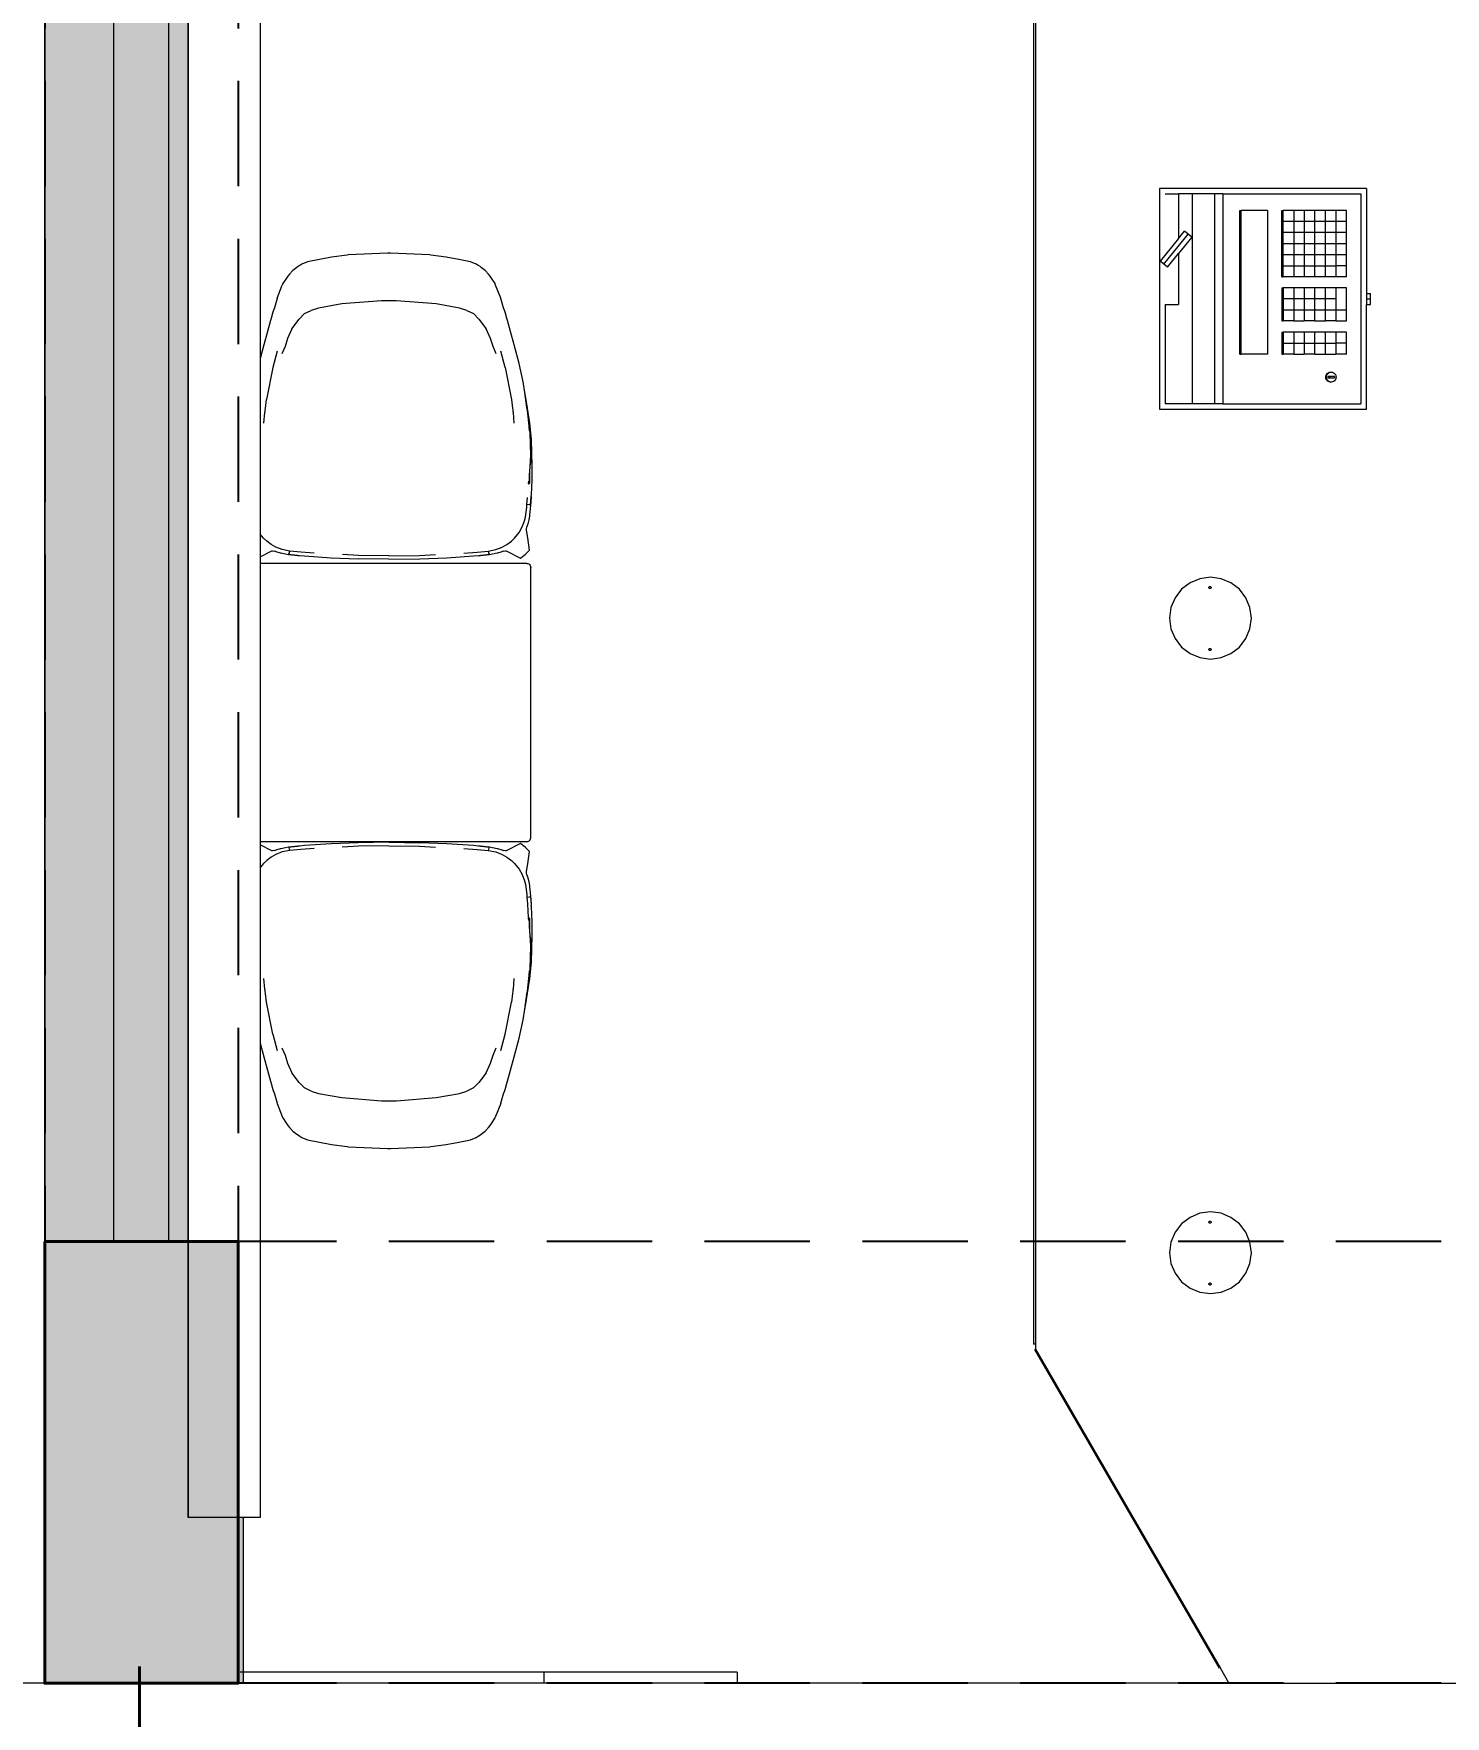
# Model space of a CAD drawing. Header units: millimetres. Extents: x 567392 to 582402, y 4512800 to 4518063.
# Drawn here: x 575201.7 to 575457.2, y 4513280.5 to 4513585.2 of the extents above; entities that cross this region are included whole.
import ezdxf

# ---------------------------------------------------------------- set-up
doc = ezdxf.new("R2010")
doc.units = ezdxf.units.MM
doc.linetypes.add('DASHED2', pattern=[9.525, 6.35, -3.175])
for name, color, linetype, lineweight in [('1A_GOR_04', 163, 'Continuous', 9), ('A-STRC-01', 2, 'Continuous', 40), ('a_8', 8, 'Continuous', 0)]:
    doc.layers.add(name, color=color, linetype=linetype, lineweight=lineweight)
doc.layers.add('a_dim', color=1, linetype='Continuous')
doc.layers.add('a_p1_d', color=1, linetype='DASHED2')
doc.styles.add('OLCU', font='SIMPLEX.shx', dxfattribs={"width": 0.65})
doc.dimstyles.new('OLCU-İC', dxfattribs={"dimtxt": 20, "dimasz": 10, "dimexe": 12, "dimexo": 10, "dimgap": 3, "dimtad": 1, "dimdec": 0, "dimdsep": 46, "dimtxsty": 'OLCU', "dimblk": 'ARCHTICK', "dimcen": 2, "dimdle": 8, "dimclrd": 73, "dimclre": 1, "dimclrt": 1, "dimadec": 0, "dimazin": 0, "dimtfac": 1, "dimtdec": 0, "dimtix": 1, "dimtmove": 2, "dimatfit": 3, "dimldrblk": 'DOT', "dimfxl": 100, "dimfxlon": 1, "dimtvp": 1, "dimtolj": 1, "dimlwd": -1, "dimlwe": 0, "dimarcsym": 0})

# ---------------------------------------------------------------- blocks, each defined once
blk = doc.blocks.new('A$C4A613EE6')
h = blk.add_hatch(color=256)
h.dxf.hatch_style = 1
h.paths.add_polyline_path([(2860, -4210), (12300, -4210), (12300, -3850), (12000, -3850), (12000, -3950), (7000, -3950), (7000, -3850), (6180, -3850), (6180, -4150), (2860, -4150)])
for p, q in [((12300, -2066), (12300, -120)), ((9593.5, -1817.1), (9593.5, -2191.8)), ((9593.5, -1817.1), (9783.5, -1817.1)), ((9603.5, -1827.1), (9983.5, -1827.1)), ((9603.5, -2077.1), (9603.5, -1827.1)), ((9793.5, -1809.6), (9783.5, -1809.6)), ((9783.5, -1817.1), (9783.5, -1809.6)), ((9783.5, -1817.1), (9793.5, -1817.1)), ((9803.5, -1809.6), (9793.5, -1809.6)), ((9793.5, -1817.1), (9793.5, -1809.6)), ((9793.5, -1817.1), (9803.5, -1817.1)), ((9803.5, -1817.1), (9803.5, -1809.6)), ((9993.5, -1817.1), (9803.5, -1817.1)), ((9983.5, -2077.1), (9983.5, -1827.1)), ((9993.5, -2191.8), (9993.5, -1817.1)), ((9653.5, -1853.4), (9633.5, -1853.4)), ((9633.5, -1853.4), (9633.5, -1872.4)), ((9673.5, -1853.4), (9653.5, -1853.4)), ((9653.5, -1853.4), (9653.5, -1872.4)), ((9693.5, -1853.4), (9673.5, -1853.4)), ((9673.5, -1853.4), (9673.5, -1872.4)), ((9713.5, -1853.4), (9693.5, -1853.4)), ((9693.5, -1872.4), (9693.5, -1853.4)), ((9733.5, -1853.4), (9713.5, -1853.4)), ((9713.5, -1853.4), (9713.5, -1872.4)), ((9753.5, -1853.4), (9733.5, -1853.4)), ((9733.5, -1853.4), (9733.5, -1872.4)), ((9753.5, -1853.4), (9753.5, -1872.4)), ((9813.5, -1853.4), (9773.5, -1853.4)), ((9773.5, -1853.4), (9773.5, -1872.4)), ((9813.5, -1872.4), (9813.5, -1853.4)), ((9833.5, -1853.4), (9813.5, -1853.4)), ((9833.5, -1872.4), (9833.5, -1853.4)), ((9873.5, -1853.4), (9853.5, -1853.4)), ((9853.5, -1853.4), (9853.5, -1872.4)), ((9893.5, -1853.4), (9873.5, -1853.4)), ((9873.5, -1853.4), (9873.5, -1872.4)), ((9893.5, -1853.4), (9893.5, -1872.4)), ((9633.5, -1872.4), (9653.5, -1872.4)), ((9633.5, -1872.4), (9633.5, -1891.5)), ((9653.5, -1872.4), (9673.5, -1872.4)), ((9653.5, -1872.4), (9653.5, -1891.5)), ((9673.5, -1872.4), (9693.5, -1872.4)), ((9673.5, -1872.4), (9673.5, -1891.5)), ((9693.5, -1872.4), (9713.5, -1872.4)), ((9693.5, -1891.5), (9693.5, -1872.4)), ((9713.5, -1872.4), (9713.5, -1891.5)), ((9713.5, -1872.4), (9733.5, -1872.4)), ((9733.5, -1872.4), (9753.5, -1872.4)), ((9733.5, -1891.5), (9733.5, -1872.4)), ((9753.5, -1872.4), (9753.5, -1891.5)), ((9773.5, -1872.4), (9793.5, -1872.4)), ((9773.5, -1872.4), (9773.5, -1891.5)), ((9793.5, -1872.4), (9793.5, -1891.5)), ((9793.5, -1872.4), (9813.5, -1872.4)), ((9813.5, -1891.5), (9813.5, -1872.4)), ((9813.5, -1872.4), (9833.5, -1872.4)), ((9833.5, -1872.4), (9833.5, -1891.5)), ((9853.5, -1872.4), (9873.5, -1872.4)), ((9853.5, -1872.4), (9853.5, -1891.5)), ((9873.5, -1891.5), (9873.5, -1872.4)), ((9873.5, -1872.4), (9893.5, -1872.4)), ((9893.5, -1891.5), (9893.5, -1872.4)), ((9926.1, -1880.9), (9926.4, -1878.7)), ((9926.1, -1882.1), (9926.1, -1880.9)), ((9926.1, -1881.5), (9926.1, -1880.9)), ((9926.1, -1882.1), (9926.1, -1881.5)), ((9926.4, -1883.2), (9926.1, -1881.5)), ((9926.4, -1884.3), (9926.1, -1882.1)), ((9926.4, -1878.7), (9927.3, -1876.6)), ((9927.3, -1885.3), (9926.4, -1883.2)), ((9927.3, -1886.4), (9926.4, -1884.3)), ((9927.3, -1876.6), (9928.7, -1874.8)), ((9928.7, -1887.1), (9927.3, -1885.3)), ((9928.7, -1888.2), (9927.3, -1886.4)), ((9928.7, -1874.8), (9930.6, -1873.4)), ((9930.6, -1888.5), (9928.7, -1887.1)), ((9930.6, -1889.6), (9928.7, -1888.2)), ((9930.6, -1873.4), (9932.8, -1872.5)), ((9932.8, -1889.3), (9930.6, -1888.5)), ((9932.8, -1872.5), (9935.2, -1872.2)), ((9934, -1874.8), (9936.4, -1874.8)), ((9934, -1874.8), (9934, -1883.9)), ((9934, -1883.9), (9936.4, -1883.9)), ((9934, -1883.9), (9934, -1887.1)), ((9934, -1887.1), (9936.4, -1887.1)), ((9935.2, -1872.2), (9937.6, -1872.5)), ((9936.4, -1883.9), (9936.4, -1874.8)), ((9936.4, -1887.1), (9936.4, -1883.9)), ((9937.6, -1872.5), (9939.8, -1873.4)), ((9939.8, -1888.5), (9937.6, -1889.3)), ((9939.8, -1873.4), (9941.7, -1874.8)), ((9941.7, -1887.1), (9939.8, -1888.5)), ((9941.7, -1888.2), (9939.8, -1889.6)), ((9941.7, -1874.8), (9943.1, -1876.6)), ((9943.1, -1885.3), (9941.7, -1887.1)), ((9943.1, -1886.4), (9941.7, -1888.2)), ((9943.1, -1876.6), (9944, -1878.7)), ((9944, -1883.2), (9943.1, -1885.3)), ((9944, -1884.3), (9943.1, -1886.4)), ((9944, -1878.7), (9944.3, -1880.9)), ((9944.3, -1881.5), (9944, -1883.2)), ((9944.3, -1882.1), (9944, -1884.3)), ((9944.3, -1882.1), (9944.3, -1880.9)), ((9944.3, -1880.9), (9944.3, -1881.5)), ((9944.3, -1881.5), (9944.3, -1882.1)), ((9653.5, -1891.5), (9633.5, -1891.5)), ((9633.5, -1891.5), (9633.5, -1910.5)), ((9653.5, -1910.5), (9633.5, -1910.5)), ((9633.5, -1910.5), (9633.5, -1929.6)), ((9673.5, -1891.5), (9653.5, -1891.5)), ((9653.5, -1891.5), (9653.5, -1910.5)), ((9653.5, -1910.5), (9653.5, -1929.6)), ((9673.5, -1910.5), (9653.5, -1910.5)), ((9673.5, -1891.5), (9673.5, -1910.5)), ((9693.5, -1891.5), (9673.5, -1891.5)), ((9693.5, -1910.5), (9673.5, -1910.5)), ((9673.5, -1910.5), (9673.5, -1929.6)), ((9713.5, -1891.5), (9693.5, -1891.5)), ((9693.5, -1910.5), (9693.5, -1891.5)), ((9713.5, -1910.5), (9693.5, -1910.5)), ((9693.5, -1929.6), (9693.5, -1910.5)), ((9733.5, -1891.5), (9713.5, -1891.5)), ((9713.5, -1891.5), (9713.5, -1910.5)), ((9713.5, -1910.5), (9713.5, -1929.6)), ((9733.5, -1910.5), (9713.5, -1910.5)), ((9753.5, -1891.5), (9733.5, -1891.5)), ((9733.5, -1910.5), (9733.5, -1891.5)), ((9753.5, -1910.5), (9733.5, -1910.5)), ((9733.5, -1929.6), (9733.5, -1910.5)), ((9753.5, -1891.5), (9753.5, -1910.5)), ((9753.5, -1910.5), (9753.5, -1929.6)), ((9793.5, -1891.5), (9773.5, -1891.5)), ((9773.5, -1891.5), (9773.5, -1910.5)), ((9793.5, -1910.5), (9773.5, -1910.5)), ((9773.5, -1910.5), (9773.5, -1929.6)), ((9813.5, -1891.5), (9793.5, -1891.5)), ((9793.5, -1891.5), (9793.5, -1910.5)), ((9813.5, -1910.5), (9793.5, -1910.5)), ((9793.5, -1910.5), (9793.5, -1929.6)), ((9833.5, -1891.5), (9813.5, -1891.5)), ((9813.5, -1910.5), (9813.5, -1891.5)), ((9833.5, -1910.5), (9813.5, -1910.5)), ((9813.5, -1929.6), (9813.5, -1910.5)), ((9833.5, -1910.5), (9833.5, -1891.5)), ((9833.5, -1910.5), (9833.5, -1929.6)), ((9873.5, -1891.5), (9853.5, -1891.5)), ((9853.5, -1891.5), (9853.5, -1910.5)), ((9873.5, -1910.5), (9853.5, -1910.5)), ((9853.5, -1910.5), (9853.5, -1929.6)), ((9873.5, -1910.5), (9873.5, -1891.5)), ((9893.5, -1891.5), (9873.5, -1891.5)), ((9873.5, -1929.6), (9873.5, -1910.5)), ((9893.5, -1910.5), (9873.5, -1910.5)), ((9893.5, -1910.5), (9893.5, -1891.5)), ((9893.5, -1910.5), (9893.5, -1929.6)), ((9932.8, -1890.5), (9930.6, -1889.6)), ((9934, -1889.5), (9932.8, -1889.3)), ((9934, -1890.6), (9932.8, -1890.5)), ((9935.2, -1889.6), (9934, -1889.5)), ((9934, -1889.5), (9934, -1890.6)), ((9935.2, -1890.8), (9934, -1890.6)), ((9937.6, -1889.3), (9935.2, -1889.6)), ((9937.6, -1890.5), (9935.2, -1890.8)), ((9939.8, -1889.6), (9937.6, -1890.5)), ((9633.5, -1929.6), (9653.5, -1929.6)), ((9633.5, -1929.6), (9633.5, -1948.6)), ((9633.5, -1948.6), (9653.5, -1948.6)), ((9633.5, -1948.6), (9633.5, -1967.7)), ((9653.5, -1929.6), (9673.5, -1929.6)), ((9653.5, -1929.6), (9653.5, -1948.6)), ((9653.5, -1948.6), (9673.5, -1948.6)), ((9653.5, -1948.6), (9653.5, -1967.7)), ((9673.5, -1929.6), (9693.5, -1929.6)), ((9673.5, -1929.6), (9673.5, -1948.6)), ((9673.5, -1948.6), (9693.5, -1948.6)), ((9673.5, -1948.6), (9673.5, -1967.7)), ((9693.5, -1929.6), (9713.5, -1929.6)), ((9693.5, -1948.6), (9693.5, -1929.6)), ((9693.5, -1948.6), (9713.5, -1948.6)), ((9693.5, -1967.7), (9693.5, -1948.6)), ((9713.5, -1929.6), (9733.5, -1929.6)), ((9713.5, -1929.6), (9713.5, -1948.6)), ((9713.5, -1948.6), (9713.5, -1967.7)), ((9713.5, -1948.6), (9733.5, -1948.6)), ((9733.5, -1929.6), (9753.5, -1929.6)), ((9733.5, -1948.6), (9733.5, -1929.6)), ((9733.5, -1948.6), (9753.5, -1948.6)), ((9733.5, -1967.7), (9733.5, -1948.6)), ((9753.5, -1929.6), (9753.5, -1948.6)), ((9753.5, -1948.6), (9753.5, -1967.7)), ((9773.5, -1929.6), (9793.5, -1929.6)), ((9773.5, -1929.6), (9773.5, -1948.6)), ((9773.5, -1948.6), (9793.5, -1948.6)), ((9773.5, -1948.6), (9773.5, -1967.7)), ((9793.5, -1929.6), (9813.5, -1929.6)), ((9793.5, -1929.6), (9793.5, -1948.6)), ((9793.5, -1948.6), (9813.5, -1948.6)), ((9793.5, -1948.6), (9793.5, -1967.7)), ((9813.5, -1948.6), (9813.5, -1929.6)), ((9813.5, -1929.6), (9833.5, -1929.6)), ((9813.5, -1967.7), (9813.5, -1948.6)), ((9813.5, -1948.6), (9833.5, -1948.6)), ((9833.5, -1948.6), (9833.5, -1929.6)), ((9833.5, -1948.6), (9833.5, -1967.7)), ((9853.5, -1929.6), (9873.5, -1929.6)), ((9853.5, -1929.6), (9853.5, -1948.6)), ((9853.5, -1948.6), (9873.5, -1948.6)), ((9853.5, -1948.6), (9853.5, -1967.7)), ((9873.5, -1929.6), (9893.5, -1929.6)), ((9873.5, -1948.6), (9873.5, -1929.6)), ((9873.5, -1948.6), (9893.5, -1948.6)), ((9873.5, -1967.7), (9873.5, -1948.6)), ((9893.5, -1948.6), (9893.5, -1929.6)), ((9893.5, -1948.6), (9893.5, -1967.7)), ((9653.5, -1967.7), (9633.5, -1967.7)), ((9633.5, -1970), (9633.5, -1967.7)), ((9653.5, -1970), (9633.5, -1970)), ((9673.5, -1967.7), (9653.5, -1967.7)), ((9653.5, -1970), (9653.5, -1967.7)), ((9673.5, -1970), (9653.5, -1970)), ((9693.5, -1967.7), (9673.5, -1967.7)), ((9673.5, -1970), (9673.5, -1967.7)), ((9693.5, -1970), (9673.5, -1970)), ((9713.5, -1967.7), (9693.5, -1967.7)), ((9693.5, -1970), (9693.5, -1967.7)), ((9713.5, -1970), (9693.5, -1970)), ((9733.5, -1967.7), (9713.5, -1967.7)), ((9713.5, -1970), (9713.5, -1967.7)), ((9733.5, -1970), (9713.5, -1970)), ((9753.5, -1967.7), (9733.5, -1967.7)), ((9733.5, -1970), (9733.5, -1967.7)), ((9753.5, -1970), (9733.5, -1970)), ((9753.5, -1970), (9753.5, -1967.7)), ((9773.5, -1967.7), (9793.5, -1967.7)), ((9773.5, -1970), (9773.5, -1967.7)), ((9773.5, -1970), (9793.5, -1970)), ((9793.5, -1967.7), (9813.5, -1967.7)), ((9793.5, -1970), (9793.5, -1967.7)), ((9793.5, -1970), (9813.5, -1970)), ((9813.5, -1967.7), (9833.5, -1967.7)), ((9813.5, -1970), (9813.5, -1967.7)), ((9813.5, -1970), (9833.5, -1970)), ((9833.5, -1970), (9833.5, -1967.7)), ((9853.5, -1967.7), (9873.5, -1967.7)), ((9853.5, -1970), (9853.5, -1967.7)), ((9853.5, -1970), (9873.5, -1970)), ((9873.5, -1967.7), (9893.5, -1967.7)), ((9873.5, -1970), (9873.5, -1967.7)), ((9873.5, -1970), (9893.5, -1970)), ((9893.5, -1970), (9893.5, -1967.7)), ((9633.5, -1996.3), (9893.5, -1996.3)), ((9633.5, -1996.3), (9633.5, -2043.9)), ((9893.5, -1996.3), (9893.5, -2043.9)), ((10334.6, -2035.4), (10319.3, -2047.2)), ((10352.5, -2028), (10334.6, -2035.4)), ((10371.6, -2025.5), (10352.5, -2028)), ((10390.8, -2028), (10371.6, -2025.5)), ((10408.6, -2035.4), (10390.8, -2028)), ((10424, -2047.2), (10408.6, -2035.4)), ((11483.6, -2035.4), (11468.3, -2047.2)), ((11501.5, -2028), (11483.6, -2035.4)), ((11520.6, -2025.5), (11501.5, -2028)), ((11539.8, -2028), (11520.6, -2025.5)), ((11557.6, -2035.4), (11539.8, -2028)), ((11573, -2047.2), (11557.6, -2035.4)), ((9893.5, -2043.9), (9633.5, -2043.9)), ((9633.5, -2046.2), (9633.5, -2043.9)), ((9893.5, -2046.2), (9633.5, -2046.2)), ((9893.5, -2046.2), (9893.5, -2043.9)), ((10307.6, -2062.5), (10300.2, -2080.4)), ((10319.3, -2047.2), (10307.6, -2062.5)), ((10435.7, -2062.5), (10424, -2047.2)), ((10443.1, -2080.4), (10435.7, -2062.5)), ((11456.6, -2062.5), (11449.2, -2080.4)), ((11468.3, -2047.2), (11456.6, -2062.5)), ((11584.7, -2062.5), (11573, -2047.2)), ((11592.1, -2080.4), (11584.7, -2062.5)), ((12272.3, -2082.1), (12300, -2066)), ((12300, -2066), (12300, -2956.4)), ((9603.5, -2077.1), (9603.5, -2092.4)), ((9603.5, -2077.1), (9983.5, -2077.1)), ((9603.5, -2092.4), (9603.5, -2132.4)), ((9603.5, -2092.4), (9983.5, -2092.4)), ((9983.5, -2077.1), (9983.5, -2092.4)), ((9983.5, -2092.4), (9983.5, -2132.4)), ((10300.2, -2080.4), (10297.6, -2099.5)), ((10297.6, -2099.5), (10300.2, -2118.7)), ((10314.3, -2099.8), (10314.5, -2099.3)), ((10314.3, -2100.3), (10314.3, -2099.8)), ((10314.3, -2100.8), (10314.3, -2100.3)), ((10314.5, -2101.3), (10314.3, -2100.8)), ((10314.5, -2099.3), (10314.9, -2098.9)), ((10314.9, -2101.7), (10314.5, -2101.3)), ((10314.9, -2098.9), (10315.3, -2098.6)), ((10315.3, -2102), (10314.9, -2101.7)), ((10315.3, -2098.6), (10315.7, -2098.4)), ((10315.7, -2102.2), (10315.3, -2102)), ((10315.7, -2098.4), (10316.3, -2098.3)), ((10316.3, -2098.3), (10316.8, -2098.4)), ((10316.8, -2098.4), (10317.3, -2098.6)), ((10317.3, -2102), (10316.8, -2102.2)), ((10317.3, -2098.6), (10317.7, -2098.9)), ((10317.7, -2101.7), (10317.3, -2102)), ((10317.7, -2098.9), (10318, -2099.3)), ((10318, -2101.3), (10317.7, -2101.7)), ((10318, -2099.3), (10318.2, -2099.8)), ((10318.2, -2100.8), (10318, -2101.3)), ((10318.2, -2099.8), (10318.3, -2100.3)), ((10318.3, -2100.3), (10318.2, -2100.8)), ((10426.3, -2099.8), (10426.5, -2099.3)), ((10426.3, -2100.3), (10426.3, -2099.8)), ((10426.3, -2100.8), (10426.3, -2100.3)), ((10426.5, -2101.3), (10426.3, -2100.8)), ((10426.5, -2099.3), (10426.9, -2098.9)), ((10426.9, -2101.7), (10426.5, -2101.3)), ((10426.9, -2098.9), (10427.3, -2098.6)), ((10427.3, -2102), (10426.9, -2101.7)), ((10427.3, -2098.6), (10427.7, -2098.4)), ((10427.7, -2102.2), (10427.3, -2102)), ((10427.7, -2098.4), (10428.3, -2098.3)), ((10428.3, -2098.3), (10428.8, -2098.4)), ((10428.8, -2098.4), (10429.3, -2098.6)), ((10429.3, -2102), (10428.8, -2102.2)), ((10429.3, -2098.6), (10429.7, -2098.9)), ((10429.7, -2101.7), (10429.3, -2102)), ((10429.7, -2098.9), (10430, -2099.3)), ((10430, -2101.3), (10429.7, -2101.7)), ((10430, -2099.3), (10430.2, -2099.8)), ((10430.2, -2100.8), (10430, -2101.3)), ((10430.2, -2099.8), (10430.3, -2100.3)), ((10430.3, -2100.3), (10430.2, -2100.8)), ((10445.6, -2099.5), (10443.1, -2080.4)), ((10443.1, -2118.7), (10445.6, -2099.5)), ((11449.2, -2080.4), (11446.6, -2099.5)), ((11446.6, -2099.5), (11449.2, -2118.7)), ((11463.3, -2099.8), (11463.5, -2099.3)), ((11463.3, -2100.3), (11463.3, -2099.8)), ((11463.3, -2100.8), (11463.3, -2100.3)), ((11463.5, -2101.3), (11463.3, -2100.8)), ((11463.5, -2099.3), (11463.9, -2098.9)), ((11463.9, -2101.7), (11463.5, -2101.3)), ((11463.9, -2098.9), (11464.3, -2098.6)), ((11464.3, -2102), (11463.9, -2101.7)), ((11464.3, -2098.6), (11464.7, -2098.4)), ((11464.7, -2102.2), (11464.3, -2102)), ((11464.7, -2098.4), (11465.3, -2098.3)), ((11465.3, -2098.3), (11465.8, -2098.4)), ((11465.8, -2098.4), (11466.3, -2098.6)), ((11466.3, -2102), (11465.8, -2102.2)), ((11466.3, -2098.6), (11466.7, -2098.9)), ((11466.7, -2101.7), (11466.3, -2102)), ((11466.7, -2098.9), (11467, -2099.3)), ((11467, -2101.3), (11466.7, -2101.7)), ((11467, -2099.3), (11467.2, -2099.8)), ((11467.2, -2100.8), (11467, -2101.3)), ((11467.2, -2099.8), (11467.3, -2100.3)), ((11467.3, -2100.3), (11467.2, -2100.8)), ((11575.3, -2099.8), (11575.5, -2099.3)), ((11575.3, -2100.3), (11575.3, -2099.8)), ((11575.3, -2100.8), (11575.3, -2100.3)), ((11575.5, -2101.3), (11575.3, -2100.8)), ((11575.5, -2099.3), (11575.9, -2098.9)), ((11575.9, -2101.7), (11575.5, -2101.3)), ((11575.9, -2098.9), (11576.3, -2098.6)), ((11576.3, -2102), (11575.9, -2101.7)), ((11576.3, -2098.6), (11576.7, -2098.4)), ((11576.7, -2102.2), (11576.3, -2102)), ((11576.7, -2098.4), (11577.3, -2098.3)), ((11577.3, -2098.3), (11577.8, -2098.4)), ((11577.8, -2098.4), (11578.3, -2098.6)), ((11578.3, -2102), (11577.8, -2102.2)), ((11578.3, -2098.6), (11578.7, -2098.9)), ((11578.7, -2101.7), (11578.3, -2102)), ((11578.7, -2098.9), (11579, -2099.3)), ((11579, -2101.3), (11578.7, -2101.7)), ((11579, -2099.3), (11579.2, -2099.8)), ((11579.2, -2100.8), (11579, -2101.3)), ((11579.2, -2099.8), (11579.3, -2100.3)), ((11579.3, -2100.3), (11579.2, -2100.8)), ((11594.6, -2099.5), (11592.1, -2080.4)), ((11592.1, -2118.7), (11594.6, -2099.5)), ((11695.3, -2416.1), (12272.3, -2082.1)), ((12273, -2083.3), (11696, -2417.3)), ((12272.3, -2082.1), (12273, -2083.3)), ((9603.5, -2132.4), (9603.5, -2157.1)), ((9603.5, -2132.4), (9983.5, -2132.4)), ((9983.5, -2132.4), (9983.5, -2181.8)), ((10300.2, -2118.7), (10307.6, -2136.5)), ((10316.3, -2102.3), (10315.7, -2102.2)), ((10316.8, -2102.2), (10316.3, -2102.3)), ((10428.3, -2102.3), (10427.7, -2102.2)), ((10428.8, -2102.2), (10428.3, -2102.3)), ((10435.7, -2136.5), (10443.1, -2118.7)), ((11449.2, -2118.7), (11456.6, -2136.5)), ((11465.3, -2102.3), (11464.7, -2102.2)), ((11465.8, -2102.2), (11465.3, -2102.3)), ((11577.3, -2102.3), (11576.7, -2102.2)), ((11577.8, -2102.2), (11577.3, -2102.3)), ((11584.7, -2136.5), (11592.1, -2118.7)), ((9603.5, -2181.8), (9603.5, -2157.1)), ((9603.5, -2157.1), (9684, -2157.1)), ((9676.4, -2139.7), (9670.9, -2146.4)), ((9684, -2157.1), (9670.9, -2146.4)), ((9681.8, -2133), (9676.4, -2139.7)), ((9730.6, -2184), (9676.4, -2139.7)), ((9681.8, -2133), (9711.4, -2157.1)), ((9684, -2157.1), (9725.1, -2190.7)), ((9711.4, -2157.1), (9803.5, -2157.1)), ((9736.1, -2177.2), (9711.4, -2157.1)), ((9803.5, -2181.8), (9803.5, -2157.1)), ((10307.6, -2136.5), (10319.3, -2151.8)), ((10319.3, -2151.8), (10334.6, -2163.6)), ((10408.6, -2163.6), (10424, -2151.8)), ((10424, -2151.8), (10435.7, -2136.5)), ((11456.6, -2136.5), (11468.3, -2151.8)), ((11468.3, -2151.8), (11483.6, -2163.6)), ((11557.6, -2163.6), (11573, -2151.8)), ((11573, -2151.8), (11584.7, -2136.5)), ((9593.5, -2191.8), (9993.5, -2191.8)), ((9730.6, -2184), (9725.1, -2190.7)), ((9736.1, -2177.2), (9730.6, -2184)), ((9803.5, -2181.8), (9983.5, -2181.8)), ((10334.6, -2163.6), (10352.5, -2171)), ((10352.5, -2171), (10371.6, -2173.5)), ((10371.6, -2173.5), (10390.8, -2171)), ((10390.8, -2171), (10408.6, -2163.6)), ((11483.6, -2163.6), (11501.5, -2171)), ((11501.5, -2171), (11520.6, -2173.5)), ((11520.6, -2173.5), (11539.8, -2171)), ((11539.8, -2171), (11557.6, -2163.6)), ((9262.7, -2416.1), (11686, -2416.1)), ((9262.7, -2420), (11686, -2420)), ((11686, -2416.1), (11686, -2420)), ((11686, -2416.1), (11695.3, -2416.1)), ((11695.3, -2416.1), (11696, -2417.3)), ((12280, -2956.4), (12300, -2956.4)), ((12280, -2956.4), (12280, -3856.4)), ((12300, -2956.4), (12300, -3856.4)), ((12280, -3306.4), (12300, -3306.4)), ((12300, -3306.4), (12300, -3850)), ((9910.5, -3350.9), (9876.6, -3360.1)), ((9943.9, -3344), (9910.5, -3350.9)), ((9963.2, -3341), (9943.9, -3344)), ((9990.2, -3336.9), (9963.2, -3341)), ((9972.5, -3339.1), (9963.2, -3341)), ((9991.6, -3335.7), (9972.5, -3339.1)), ((9995.8, -3336.2), (9990.2, -3336.9)), ((10018.5, -3331.9), (9991.6, -3335.7)), ((10006.7, -3334.9), (9995.8, -3336.2)), ((10018.8, -3333.6), (10006.7, -3334.9)), ((10048, -3329), (10018.5, -3331.9)), ((10024.8, -3332.9), (10018.8, -3333.6)), ((10032.3, -3332.2), (10024.8, -3332.9)), ((10032.3, -3332.2), (10036, -3331.9)), ((10036, -3331.9), (10077.2, -3330.8)), ((10097.2, -3327.3), (10048, -3329)), ((10077.2, -3330.8), (10106.4, -3332.3)), ((10077.2, -3330.8), (10090.9, -3330.8)), ((10112.2, -3332.3), (10090.9, -3330.8)), ((10121.8, -3327.6), (10097.2, -3327.3)), ((10106.4, -3332.3), (10127.6, -3332.6)), ((10127.6, -3332.6), (10112.2, -3332.3)), ((10148.5, -3329), (10121.8, -3327.6)), ((10123.8, -3334.4), (10127.7, -3334.5)), ((10128.7, -3334.5), (10127.6, -3332.6)), ((10127.7, -3334.5), (10127.9, -3334.5)), ((10151.2, -3329.2), (10148.5, -3329)), ((10151.2, -3329.2), (10162.2, -3330.1)), ((10167.2, -3330.6), (10151.2, -3329.2)), ((10165.6, -3337), (10153, -3335.8)), ((10162.2, -3330.1), (10167.3, -3330.5)), ((10166.2, -3332.3), (10165.6, -3337)), ((10170.5, -3337.4), (10165.6, -3337)), ((10167.2, -3330.6), (10166.2, -3332.3)), ((10167.3, -3330.5), (10173.8, -3331.2)), ((10188.5, -3339.6), (10170.5, -3337.4)), ((10173.8, -3331.2), (10184.6, -3332.2)), ((10184.6, -3332.2), (10186.9, -3332.4)), ((10186.9, -3332.4), (10193.8, -3333.5)), ((10195.3, -3341.2), (10188.5, -3339.6)), ((10193.8, -3333.5), (10193.8, -3333.6)), ((10193.8, -3333.6), (10200.8, -3335.6)), ((10206.5, -3345.4), (10195.3, -3341.2)), ((10200.8, -3335.6), (10206.2, -3337)), ((10210.1, -3337.8), (10206.2, -3337)), ((10216.5, -3351), (10206.5, -3345.4)), ((10212.1, -3338), (10210.1, -3337.8)), ((10226.1, -3335.3), (10212.1, -3338)), ((10226.7, -3359.3), (10216.5, -3351)), ((10248.5, -3332.6), (10226.1, -3335.3)), ((10255.5, -3339.6), (10248.5, -3332.6)), ((10249.6, -3374.3), (10262.8, -3348.9)), ((10262.8, -3348.9), (10255.5, -3339.6)), ((10272.5, -3337.3), (10272.8, -3335.5)), ((10272.5, -3337.3), (10272.5, -3820)), ((10272.8, -3335.5), (10273.5, -3333.8)), ((10273.5, -3333.8), (10274.6, -3332.3)), ((10274.6, -3332.3), (10276.1, -3331.2)), ((10276.1, -3331.2), (10277.9, -3330.4)), ((10277.9, -3330.4), (10279.7, -3330.2)), ((10769.1, -3330.2), (10279.7, -3330.2)), ((10770.9, -3330.4), (10769.1, -3330.2)), ((10772.7, -3331.2), (10770.9, -3330.4)), ((10774.2, -3332.3), (10772.7, -3331.2)), ((10775.3, -3333.8), (10774.2, -3332.3)), ((10776, -3335.5), (10775.3, -3333.8)), ((10776.3, -3337.3), (10776, -3335.5)), ((10776.3, -3820), (10776.3, -3337.3)), ((10787.1, -3339.6), (10779.8, -3348.9)), ((10779.8, -3348.9), (10793, -3374.3)), ((10794, -3332.6), (10787.1, -3339.6)), ((10816.5, -3335.3), (10794, -3332.6)), ((10815.9, -3359.3), (10826.1, -3351)), ((10830.5, -3338), (10816.5, -3335.3)), ((10826.1, -3351), (10836, -3345.4)), ((10832.5, -3337.8), (10830.5, -3338)), ((10836.3, -3337), (10832.5, -3337.8)), ((10836, -3345.4), (10847.2, -3341.2)), ((10836.3, -3337), (10841.8, -3335.6)), ((10841.8, -3335.6), (10848.7, -3333.6)), ((10847.2, -3341.2), (10854.1, -3339.6)), ((10848.7, -3333.6), (10848.8, -3333.5)), ((10848.8, -3333.5), (10855.7, -3332.4)), ((10854.1, -3339.6), (10872, -3337.4)), ((10855.7, -3332.4), (10857.9, -3332.2)), ((10857.9, -3332.2), (10868.8, -3331.2)), ((10868.8, -3331.2), (10875.3, -3330.5)), ((10872, -3337.4), (10876.9, -3337)), ((10875.3, -3330.6), (10890.5, -3329.3)), ((10875.3, -3330.5), (10880.3, -3330.1)), ((10876.4, -3332.3), (10875.3, -3330.6)), ((10876.9, -3337), (10876.4, -3332.3)), ((10876.9, -3337), (10889.5, -3335.8)), ((10880.3, -3330.1), (10890.5, -3329.3)), ((10889.5, -3335.8), (10913.9, -3334.5)), ((10890.5, -3329.3), (10891.4, -3329.2)), ((10894.1, -3329), (10891.4, -3329.2)), ((10920.7, -3327.6), (10894.1, -3329)), ((10913.9, -3334.5), (10915, -3332.6)), ((10914.6, -3334.5), (10914.9, -3334.5)), ((10914.9, -3334.5), (10918.8, -3334.4)), ((10930.4, -3332.3), (10915, -3332.6)), ((10915, -3332.6), (10936.1, -3332.3)), ((10945.4, -3327.3), (10920.7, -3327.6)), ((10951.6, -3330.8), (10930.4, -3332.3)), ((10936.1, -3332.3), (10965.3, -3330.8)), ((10994.6, -3329), (10945.4, -3327.3)), ((10951.6, -3330.8), (10965.3, -3330.8)), ((10965.3, -3330.8), (11006.5, -3331.9)), ((11024, -3331.9), (10994.6, -3329)), ((11006.5, -3331.9), (11010.3, -3332.2)), ((11017.8, -3332.9), (11010.3, -3332.2)), ((11023.8, -3333.6), (11017.8, -3332.9)), ((11035.8, -3334.9), (11023.8, -3333.6)), ((11050.9, -3335.7), (11024, -3331.9)), ((11046.8, -3336.2), (11035.8, -3334.9)), ((11052.4, -3336.9), (11046.8, -3336.2)), ((11070.1, -3339.1), (11050.9, -3335.7)), ((11079.4, -3341), (11052.4, -3336.9)), ((11079.4, -3341), (11070.1, -3339.1)), ((11098.7, -3344), (11079.4, -3341)), ((11132, -3350.9), (11098.7, -3344)), ((11166, -3360.2), (11132, -3350.9)), ((9805.5, -3380.5), (9793.1, -3384.2)), ((9810, -3379.2), (9805.5, -3380.5)), ((9816, -3377.2), (9810, -3379.2)), ((9823.5, -3374.7), (9816, -3377.2)), ((9824.7, -3374.3), (9823.5, -3374.7)), ((9832.5, -3372.1), (9824.7, -3374.3)), ((9852.3, -3366.6), (9832.5, -3372.1)), ((9876.6, -3360.1), (9852.3, -3366.6)), ((9918, -3376.4), (9888.3, -3384)), ((9918, -3376.4), (9975.7, -3364.8)), ((9975.7, -3364.8), (9991.5, -3362.9)), ((9991.5, -3362.9), (9994.9, -3362.5)), ((9994.9, -3362.5), (9997.2, -3362.2)), ((9997.2, -3362.2), (9999.1, -3362.1)), ((9999.1, -3362.1), (10018.3, -3360.4)), ((10232.3, -3365.2), (10226.7, -3359.3)), ((10238.2, -3373.3), (10232.3, -3365.2)), ((10242.9, -3381.6), (10238.2, -3373.3)), ((10247.6, -3393.5), (10242.9, -3381.6)), ((10249.6, -3375.9), (10249.6, -3374.3)), ((10250.4, -3379.2), (10249.6, -3375.9)), ((10250.4, -3379.2), (10251.9, -3384.2)), ((10790.6, -3384.2), (10792.2, -3379.2)), ((10792.9, -3375.9), (10792.2, -3379.2)), ((10793, -3374.3), (10792.9, -3375.9)), ((10795, -3393.5), (10799.7, -3381.6)), ((10799.7, -3381.6), (10804.4, -3373.3)), ((10804.4, -3373.3), (10810.3, -3365.2)), ((10810.3, -3365.2), (10815.9, -3359.3)), ((11024.2, -3360.4), (11043.5, -3362.1)), ((11043.5, -3362.1), (11045.4, -3362.2)), ((11045.4, -3362.2), (11047.6, -3362.5)), ((11047.6, -3362.5), (11051.1, -3362.9)), ((11051.1, -3362.9), (11066.8, -3364.8)), ((11124.6, -3376.4), (11066.8, -3364.8)), ((11154.2, -3384), (11124.6, -3376.4)), ((11190.3, -3366.6), (11166, -3360.2)), ((11210.1, -3372.1), (11190.3, -3366.6)), ((11217.8, -3374.3), (11210.1, -3372.1)), ((11219.1, -3374.7), (11217.8, -3374.3)), ((11226.6, -3377.2), (11219.1, -3374.7)), ((11232.6, -3379.2), (11226.6, -3377.2)), ((11237.1, -3380.5), (11232.6, -3379.2)), ((11249.5, -3384.2), (11237.1, -3380.5)), ((9743, -3412), (9742.1, -3412.8)), ((9748.8, -3406.6), (9743, -3412)), ((9752.5, -3403.3), (9748.8, -3406.6)), ((9756.1, -3400.9), (9752.5, -3403.3)), ((9765.9, -3394.7), (9756.1, -3400.9)), ((9768.8, -3393.6), (9765.9, -3394.7)), ((9792.4, -3384.5), (9768.8, -3393.6)), ((9793.1, -3384.2), (9792.4, -3384.5)), ((9830, -3424.2), (9847.6, -3410.7)), ((9865.1, -3403), (9847.6, -3410.7)), ((9865.2, -3403), (9865.1, -3403)), ((9879.9, -3398.4), (9865.2, -3403)), ((9893.2, -3392.5), (9879.9, -3398.4)), ((10250.6, -3406.9), (10247.6, -3393.5)), ((10250.6, -3406.9), (10254.8, -3406)), ((10250.6, -3407), (10250.6, -3406.9)), ((10252.3, -3427.2), (10250.6, -3407)), ((10251.9, -3384.2), (10253.9, -3390.1)), ((10253.9, -3390.1), (10254, -3390.7)), ((10254, -3390.7), (10255.6, -3399.4)), ((10254.8, -3406), (10256.5, -3404.8)), ((10255.6, -3399.4), (10256.7, -3404.6)), ((10257.9, -3421.3), (10256.5, -3404.8)), ((10256.7, -3404.6), (10257, -3409.7)), ((10257, -3409.7), (10257.9, -3421.3)), ((10786.1, -3404.8), (10784.6, -3421.3)), ((10784.6, -3421.3), (10785.5, -3409.7)), ((10785.5, -3409.7), (10785.8, -3404.6)), ((10785.8, -3404.6), (10786.9, -3399.4)), ((10786.1, -3404.8), (10787.7, -3406)), ((10786.9, -3399.4), (10788.5, -3390.7)), ((10787.7, -3406), (10792, -3406.9)), ((10788.5, -3390.7), (10788.6, -3390.1)), ((10788.6, -3390.1), (10790.6, -3384.2)), ((10790.2, -3427.2), (10792, -3407)), ((10792, -3406.9), (10795, -3393.5)), ((10792, -3407), (10792, -3406.9)), ((11162.6, -3398.4), (11149.3, -3392.5)), ((11177.4, -3403), (11162.6, -3398.4)), ((11195, -3410.7), (11177.4, -3403)), ((11177.4, -3403), (11177.4, -3403)), ((11195, -3410.7), (11212.5, -3424.2)), ((11250.1, -3384.5), (11249.5, -3384.2)), ((11250.1, -3384.5), (11273.7, -3393.6)), ((11276.6, -3394.7), (11273.7, -3393.6)), ((11286.4, -3400.9), (11276.6, -3394.7)), ((11290, -3403.3), (11286.4, -3400.9)), ((11293.7, -3406.6), (11290, -3403.3)), ((11299.6, -3412), (11293.7, -3406.6)), ((11300.5, -3412.8), (11299.6, -3412)), ((9726.6, -3439.3), (9722.2, -3460.5)), ((9730.7, -3428.7), (9726.6, -3439.3)), ((9732.9, -3425.1), (9730.7, -3428.7)), ((9734.6, -3422.5), (9732.9, -3425.1)), ((9736.6, -3419.8), (9734.6, -3422.5)), ((9742.1, -3412.8), (9736.6, -3419.8)), ((9814.4, -3445.5), (9820.3, -3433.9)), ((9820.3, -3433.9), (9830, -3424.2)), ((10253.7, -3451.1), (10252.3, -3427.2)), ((10258.2, -3424.6), (10257.9, -3421.3)), ((10259, -3433.5), (10258.2, -3424.6)), ((10262.2, -3481.7), (10259, -3433.5)), ((10783.5, -3433.5), (10780.3, -3481.7)), ((10784.3, -3424.6), (10783.5, -3433.5)), ((10784.6, -3421.3), (10784.3, -3424.6)), ((10788.9, -3451), (10790.2, -3427.2)), ((11212.5, -3424.2), (11222.3, -3433.9)), ((11222.3, -3433.9), (11228.1, -3445.5)), ((11306, -3419.8), (11300.5, -3412.8)), ((11308, -3422.5), (11306, -3419.8)), ((11309.7, -3425.1), (11308, -3422.5)), ((11311.9, -3428.7), (11309.7, -3425.1)), ((11316, -3439.3), (11311.9, -3428.7)), ((11320.3, -3460.5), (11316, -3439.3)), ((9722.2, -3460.5), (9717.9, -3482.9)), ((9810.5, -3459), (9802.7, -3501.4)), ((9814.4, -3445.5), (9810.5, -3459)), ((11232.1, -3459), (11228.1, -3445.5)), ((11239.8, -3501.4), (11232.1, -3459)), ((11324.7, -3482.9), (11320.3, -3460.5)), ((9717.9, -3482.9), (9714.1, -3510.8)), ((9802.7, -3501.5), (9796.8, -3573)), ((9802.7, -3501.5), (9802.7, -3501.4)), ((10257.1, -3512.2), (10256.6, -3502.2)), ((10264.2, -3530.8), (10262.2, -3481.7)), ((10780.3, -3481.7), (10778.3, -3530.8)), ((10785.4, -3512.3), (10786, -3502.2)), ((11239.8, -3501.4), (11239.8, -3501.5)), ((11245.7, -3573), (11239.8, -3501.5)), ((11328.4, -3510.8), (11324.7, -3482.9)), ((9713.9, -3513.1), (9710.6, -3583.6)), ((9714.1, -3510.8), (9713.9, -3513.1)), ((10257.9, -3531.4), (10257.1, -3512.2)), ((10258.6, -3586.7), (10257.9, -3531.4)), ((10265, -3586.7), (10264.2, -3530.8)), ((10777.5, -3586.7), (10778.3, -3530.8)), ((10783.9, -3586.7), (10784.7, -3531.4)), ((10784.7, -3531.4), (10785.4, -3512.3)), ((11328.7, -3513.1), (11328.4, -3510.8)), ((11331.9, -3583.6), (11328.7, -3513.1)), ((9710.6, -3583.6), (9710.5, -3586.7)), ((9710.5, -3586.7), (9710.6, -3589.7)), ((9710.6, -3589.7), (9713.9, -3660.2)), ((9796.8, -3573), (9796.8, -3600.3)), ((10258.6, -3586.7), (10257.9, -3641.9)), ((10265, -3586.7), (10264.2, -3642.5)), ((10777.5, -3586.7), (10778.3, -3642.5)), ((10783.9, -3586.7), (10784.7, -3641.9)), ((11245.7, -3600.3), (11245.7, -3573)), ((11328.7, -3660.2), (11331.9, -3589.7)), ((11332, -3586.7), (11331.9, -3583.6)), ((11331.9, -3589.7), (11332, -3586.7)), ((9796.8, -3600.3), (9802.7, -3671.8)), ((11239.8, -3671.8), (11245.7, -3600.3)), ((10257.9, -3641.9), (10257.1, -3661.1)), ((10262.2, -3691.6), (10264.2, -3642.5)), ((10778.3, -3642.5), (10780.3, -3691.6)), ((10784.7, -3641.9), (10785.4, -3661.1)), ((9713.9, -3660.2), (9714.1, -3662.5)), ((9714.1, -3662.5), (9717.9, -3690.5)), ((9802.7, -3671.9), (9802.7, -3671.8)), ((9802.7, -3671.9), (9810.5, -3714.3)), ((10257.1, -3661.1), (10256.6, -3671.1)), ((10785.4, -3661.1), (10786, -3671.2)), ((11232.1, -3714.3), (11239.8, -3671.9)), ((11239.8, -3671.8), (11239.8, -3671.9)), ((11324.7, -3690.5), (11328.4, -3662.5)), ((11328.4, -3662.5), (11328.7, -3660.2)), ((9717.9, -3690.5), (9722.2, -3712.8)), ((9722.2, -3712.8), (9726.6, -3734.1)), ((9810.5, -3714.3), (9814.4, -3727.8)), ((10259, -3739.9), (10262.2, -3691.6)), ((10780.3, -3691.6), (10783.5, -3739.9)), ((11228.1, -3727.8), (11232.1, -3714.3)), ((11316, -3734.1), (11320.3, -3712.8)), ((11320.3, -3712.8), (11324.7, -3690.5)), ((9726.6, -3734.1), (9730.7, -3744.6)), ((9730.7, -3744.6), (9732.9, -3748.3)), ((9820.3, -3739.4), (9814.4, -3727.8)), ((9830, -3749.1), (9820.3, -3739.4)), ((10252.3, -3746.2), (10250.6, -3766.3)), ((10253.7, -3722.3), (10252.3, -3746.2)), ((10258.2, -3748.7), (10259, -3739.9)), ((10783.5, -3739.9), (10784.3, -3748.7)), ((10788.9, -3722.3), (10790.2, -3746.2)), ((10790.2, -3746.2), (10792, -3766.3)), ((11222.3, -3739.4), (11212.5, -3749.1)), ((11228.1, -3727.8), (11222.3, -3739.4)), ((11309.7, -3748.3), (11311.9, -3744.6)), ((11311.9, -3744.6), (11316, -3734.1)), ((9732.9, -3748.3), (9734.6, -3750.8)), ((9734.6, -3750.8), (9736.6, -3753.5)), ((9736.6, -3753.5), (9742.1, -3760.5)), ((9742.1, -3760.5), (9743, -3761.3)), ((9743, -3761.3), (9748.8, -3766.7)), ((9748.8, -3766.7), (9752.5, -3770)), ((9752.5, -3770), (9756.1, -3772.4)), ((9756.1, -3772.4), (9765.9, -3778.6)), ((9847.6, -3762.6), (9830, -3749.1)), ((9847.6, -3762.6), (9865.1, -3770.4)), ((9865.1, -3770.4), (9865.2, -3770.4)), ((9865.2, -3770.4), (9879.9, -3774.9)), ((9879.9, -3774.9), (9893.2, -3780.8)), ((10250.6, -3766.5), (10247.6, -3779.9)), ((10250.6, -3766.3), (10250.6, -3766.5)), ((10254.8, -3767.3), (10250.6, -3766.5)), ((10255.6, -3773.9), (10254, -3782.6)), ((10256.5, -3768.5), (10254.8, -3767.3)), ((10256.7, -3768.7), (10255.6, -3773.9)), ((10256.5, -3768.5), (10257.9, -3752)), ((10257, -3763.7), (10256.7, -3768.7)), ((10257.9, -3752), (10257, -3763.7)), ((10257.9, -3752), (10258.2, -3748.7)), ((10784.3, -3748.7), (10784.6, -3752)), ((10785.5, -3763.7), (10784.6, -3752)), ((10784.6, -3752), (10786.1, -3768.5)), ((10785.8, -3768.7), (10785.5, -3763.7)), ((10786.9, -3773.9), (10785.8, -3768.7)), ((10787.7, -3767.3), (10786.1, -3768.5)), ((10788.5, -3782.6), (10786.9, -3773.9)), ((10792, -3766.5), (10787.7, -3767.3)), ((10792, -3766.3), (10795, -3779.9)), ((11149.3, -3780.8), (11162.6, -3774.9)), ((11162.6, -3774.9), (11177.4, -3770.4)), ((11177.4, -3770.4), (11195, -3762.6)), ((11177.4, -3770.4), (11177.4, -3770.4)), ((11212.5, -3749.1), (11195, -3762.6)), ((11276.6, -3778.6), (11286.4, -3772.4)), ((11286.4, -3772.4), (11290, -3770)), ((11290, -3770), (11293.7, -3766.7)), ((11293.7, -3766.7), (11299.6, -3761.3)), ((11299.6, -3761.3), (11300.5, -3760.5)), ((11300.5, -3760.5), (11306, -3753.5)), ((11306, -3753.5), (11308, -3750.8)), ((11308, -3750.8), (11309.7, -3748.3)), ((9765.9, -3778.6), (9768.8, -3779.8)), ((9792.4, -3788.9), (9768.8, -3779.8)), ((9792.4, -3788.9), (9793.1, -3789.1)), ((9793.1, -3789.1), (9805.5, -3792.8)), ((9805.5, -3792.8), (9810, -3794.1)), ((9810, -3794.1), (9816, -3796.1)), ((9816, -3796.1), (9823.5, -3798.6)), ((9823.5, -3798.6), (9824.7, -3799)), ((9824.7, -3799), (9832.5, -3801.2)), ((9832.5, -3801.2), (9852.3, -3806.8)), ((9852.3, -3806.8), (9876.6, -3813.2)), ((9888.3, -3789.3), (9918, -3797)), ((9918, -3797), (9975.7, -3808.6)), ((10232.3, -3808.1), (10226.7, -3814.1)), ((10238.2, -3800.1), (10232.3, -3808.1)), ((10242.9, -3791.8), (10238.2, -3800.1)), ((10247.6, -3779.9), (10242.9, -3791.8)), ((10249.6, -3797.4), (10250.4, -3794.1)), ((10249.6, -3799.1), (10249.6, -3797.4)), ((10260.5, -3820), (10249.6, -3799.1)), ((10251.9, -3789.1), (10250.4, -3794.1)), ((10253.9, -3783.2), (10251.9, -3789.1)), ((10254, -3782.6), (10253.9, -3783.2)), ((10793, -3799.1), (10782.1, -3820)), ((10788.6, -3783.2), (10788.5, -3782.6)), ((10790.6, -3789.1), (10788.6, -3783.2)), ((10792.2, -3794.1), (10790.6, -3789.1)), ((10792.2, -3794.1), (10792.9, -3797.5)), ((10792.9, -3797.5), (10793, -3799.1)), ((10795, -3779.9), (10799.7, -3791.8)), ((10799.7, -3791.8), (10804.4, -3800.1)), ((10804.4, -3800.1), (10810.3, -3808.1)), ((10810.3, -3808.1), (10815.9, -3814.1)), ((11124.6, -3797), (11066.8, -3808.6)), ((11124.6, -3797), (11154.2, -3789.3)), ((11166, -3813.2), (11190.3, -3806.8)), ((11190.3, -3806.8), (11210.1, -3801.2)), ((11210.1, -3801.2), (11217.8, -3799)), ((11217.8, -3799), (11219.1, -3798.6)), ((11219.1, -3798.6), (11226.6, -3796.1)), ((11226.6, -3796.1), (11232.6, -3794.1)), ((11232.6, -3794.1), (11237.1, -3792.8)), ((11237.1, -3792.8), (11249.5, -3789.1)), ((11249.5, -3789.1), (11250.1, -3788.9)), ((11250.1, -3788.9), (11273.7, -3779.8)), ((11273.7, -3779.8), (11276.6, -3778.6)), ((8893, -3820), (9901.5, -3820)), ((9876.6, -3813.2), (9901.5, -3820)), ((9901.5, -3820), (10086.5, -3820)), ((9991.5, -3810.4), (9975.7, -3808.6)), ((9994.9, -3810.8), (9991.5, -3810.4)), ((9997.2, -3811.1), (9994.9, -3810.8)), ((9999.1, -3811.3), (9997.2, -3811.1)), ((10018.3, -3813), (9999.1, -3811.3)), ((10086.5, -3820), (10219.3, -3820)), ((10226.7, -3814.1), (10219.3, -3820)), ((10219.3, -3820), (10260.5, -3820)), ((10260.5, -3820), (10272.5, -3820)), ((10272.5, -3820), (10776.3, -3820)), ((10776.3, -3820), (10782.1, -3820)), ((10782.1, -3820), (10823.2, -3820)), ((10815.9, -3814.1), (10823.2, -3820)), ((10823.2, -3820), (10956, -3820)), ((10956, -3820), (11141.1, -3820)), ((11043.5, -3811.3), (11024.2, -3813)), ((11045.4, -3811.1), (11043.5, -3811.3)), ((11047.6, -3810.8), (11045.4, -3811.1)), ((11051.1, -3810.4), (11047.6, -3810.8)), ((11066.8, -3808.6), (11051.1, -3810.4)), ((11141.1, -3820), (11166, -3813.2)), ((11141.1, -3820), (12000, -3820)), ((12000, -3820), (12000, -3850)), ((12300, -3850), (12000, -3850)), ((12000, -3850), (12000, -3950)), ((12300, -3850), (12300, -4210)), ((7000, -3950), (12000, -3950)), ((12300, -4210), (2300, -4210)), ((12300, -4210), (12300, -4450))]:
    blk.add_line(p, q)
blk.add_lwpolyline([(2860, -4210), (12300, -4210), (12300, -3850), (12000, -3850), (12000, -3950), (7000, -3950), (7000, -3850), (6180, -3850), (6180, -4150), (2860, -4150)], close=True)
blk = doc.blocks.new('_ArchTick')
at = {"const_width": 0.15}
blk.add_lwpolyline([(-0.5, -0.5), (0.5, 0.5)], dxfattribs=at)
blk = doc.blocks.new('*D81')
at = {"layer": 'a_dim', "color": 1, "lineweight": 0, "transparency": 16777216}
for p, q in [((574827.65, 4513276.52), (574827.65, 4513231.53)), ((575203.65, 4513276.52), (575203.65, 4513231.53))]:
    blk.add_line(p, q, dxfattribs=at)
at = {"layer": 'a_dim', "color": 73, "transparency": 16777216}
blk.add_line((574819.65, 4513243.53), (575211.65, 4513243.53), dxfattribs=at)
at = {"layer": 'Defpoints', "color": 0, "transparency": 16777216}
for p in [(574827.65, 4513286.52), (575203.65, 4513286.52), (575203.65, 4513243.53)]:
    blk.add_point(p, dxfattribs=at)
at = {"layer": 'a_dim', "color": 73, "transparency": 16777216, "xscale": 10, "yscale": 10, "zscale": 10, "rotation": 180}
blk.add_blockref('_ArchTick', (574827.65, 4513243.53), dxfattribs=at)
at = {"layer": 'a_dim', "color": 73, "transparency": 16777216, "xscale": 10, "yscale": 10, "zscale": 10}
blk.add_blockref('_ArchTick', (575203.65, 4513243.53), dxfattribs=at)
at = {"layer": 'a_dim', "color": 3, "transparency": 16777216, "insert": (575015.65, 4513256.53), "char_height": 20, "attachment_point": 5, "style": 'OLCU'}
blk.add_mtext('\\A1;376', dxfattribs=at)
blk = doc.blocks.new('_Dot')
at = {"color": 0, "linetype": 'ByBlock', "lineweight": -2}
blk.add_line((-0.5, 0), (-1, 0), dxfattribs=at)
at = {"color": 0, "linetype": 'ByBlock', "const_width": 0.5}
blk.add_lwpolyline([(-0.25, 0, 1), (0.25, 0, 1)], format="xyb", close=True, dxfattribs=at)
blk = doc.blocks.new('*D82')
at = {"layer": 'a_dim', "color": 1, "lineweight": 0, "transparency": 16777216}
for p, q in [((575203.65, 4513276.52), (575203.65, 4513231.53)), ((575238.65, 4513276.52), (575238.65, 4513231.53))]:
    blk.add_line(p, q, dxfattribs=at)
at = {"layer": 'a_dim', "color": 73, "transparency": 16777216}
blk.add_line((575195.65, 4513243.53), (575246.65, 4513243.53), dxfattribs=at)
at = {"layer": 'Defpoints', "color": 0, "transparency": 16777216}
for p in [(575203.65, 4513286.52), (575238.65, 4513286.52), (575238.65, 4513243.53)]:
    blk.add_point(p, dxfattribs=at)
at = {"layer": 'a_dim', "color": 73, "transparency": 16777216, "xscale": 10, "yscale": 10, "zscale": 10, "rotation": 180}
blk.add_blockref('_ArchTick', (575203.65, 4513243.53), dxfattribs=at)
at = {"layer": 'a_dim', "color": 73, "transparency": 16777216, "xscale": 10, "yscale": 10, "zscale": 10}
blk.add_blockref('_ArchTick', (575238.65, 4513243.53), dxfattribs=at)
at = {"layer": 'a_dim', "color": 3, "transparency": 16777216, "insert": (575221.15, 4513256.53), "char_height": 20, "attachment_point": 5, "style": 'OLCU'}
blk.add_mtext('\\A1;35', dxfattribs=at)
blk = doc.blocks.new('*D83')
at = {"layer": 'a_dim', "color": 1, "lineweight": 0, "transparency": 16777216}
for p, q in [((575238.65, 4513276.52), (575238.65, 4513231.53)), ((575616.65, 4513276.52), (575616.65, 4513231.53))]:
    blk.add_line(p, q, dxfattribs=at)
at = {"layer": 'a_dim', "color": 73, "transparency": 16777216}
blk.add_line((575230.65, 4513243.53), (575624.65, 4513243.53), dxfattribs=at)
at = {"layer": 'Defpoints', "color": 0, "transparency": 16777216}
for p in [(575238.65, 4513286.52), (575616.65, 4513286.52), (575616.65, 4513243.53)]:
    blk.add_point(p, dxfattribs=at)
at = {"layer": 'a_dim', "color": 73, "transparency": 16777216, "xscale": 10, "yscale": 10, "zscale": 10, "rotation": 180}
blk.add_blockref('_ArchTick', (575238.65, 4513243.53), dxfattribs=at)
at = {"layer": 'a_dim', "color": 73, "transparency": 16777216, "xscale": 10, "yscale": 10, "zscale": 10}
blk.add_blockref('_ArchTick', (575616.65, 4513243.53), dxfattribs=at)
at = {"layer": 'a_dim', "color": 3, "transparency": 16777216, "insert": (575427.65, 4513256.53), "char_height": 20, "attachment_point": 5, "style": 'OLCU'}
blk.add_mtext('\\A1;378', dxfattribs=at)
blk = doc.blocks.new('*D91')
at = {"layer": 'a_dim', "color": 1, "lineweight": 0, "transparency": 16777216}
for p, q in [((574396.65, 4513276.52), (574396.65, 4513186.4)), ((575203.65, 4513276.52), (575203.65, 4513186.4))]:
    blk.add_line(p, q, dxfattribs=at)
at = {"layer": 'a_dim', "color": 73, "transparency": 16777216}
blk.add_line((575211.65, 4513198.4), (574388.65, 4513198.4), dxfattribs=at)
at = {"layer": 'Defpoints', "color": 0, "transparency": 16777216}
for p in [(574396.65, 4513286.52), (575203.65, 4513286.52), (574396.65, 4513198.4)]:
    blk.add_point(p, dxfattribs=at)
at = {"layer": 'a_dim', "color": 73, "transparency": 16777216, "xscale": 10, "yscale": 10, "zscale": 10, "rotation": 180}
blk.add_blockref('_ArchTick', (574396.65, 4513198.4), dxfattribs=at)
at = {"layer": 'a_dim', "color": 73, "transparency": 16777216, "xscale": 10, "yscale": 10, "zscale": 10}
blk.add_blockref('_ArchTick', (575203.65, 4513198.4), dxfattribs=at)
at = {"layer": 'a_dim', "color": 3, "transparency": 16777216, "insert": (574800.15, 4513211.4), "char_height": 20, "attachment_point": 5, "style": 'OLCU'}
blk.add_mtext('\\A1;807', dxfattribs=at)
blk = doc.blocks.new('KOLONS')
at = {"layer": 'A-STRC-01'}
h = blk.add_hatch(color=256, dxfattribs=at)
h.dxf.hatch_style = 1
h.paths.add_polyline_path([(-1688, 80), (-1653, 80), (-1653, 0), (-1688, 0)])
at = {"layer": 'A-STRC-01', "color": 3}
blk.add_lwpolyline([(-1688, 80), (-1653, 80), (-1653, 0), (-1688, 0)], close=True, dxfattribs=at)

msp = doc.modelspace()

# ---------------------------------------------------------------- linework, layer by layer
at = {"layer": '1A_GOR_04'}
for points in [[(575216.15, 4513366.52), (575216.15, 4513826.52)], [(575226.15, 4513366.52), (575226.15, 4513826.52)]]:
    msp.add_lwpolyline(points, dxfattribs=at)
at = {"layer": 'A-STRC-01'}
msp.add_lwpolyline([(575220.817, 4513016.516), (575220.817, 4513289.516)], dxfattribs=at)
at = {"layer": 'a_p1_d', "ltscale": 3}
for points in [[(575203.65, 4515062.52), (575203.65, 4513366.52)], [(575238.65, 4515062.52), (575238.65, 4513366.52)], [(576856.65, 4513366.52), (574396.65, 4513366.52)], [(576856.65, 4513286.52), (574396.65, 4513286.52)]]:
    msp.add_lwpolyline(points, dxfattribs=at)

# ---------------------------------------------------------------- block references
at = {"layer": 'A-STRC-01'}
msp.add_blockref('KOLONS', (576891.65, 4513286.52), dxfattribs=at)
at = {"layer": 'a_8', "xscale": 0.09999999999999998, "yscale": 0.09999999999999998, "zscale": 0.09999999999999998, "rotation": 270}
msp.add_blockref('A$C4A613EE6', (575624.65, 4514516.52), dxfattribs=at)

# ---------------------------------------------------------------- dimensions: what is measured, and where the dimension line sits
at = {"layer": 'a_dim'}
for base, p1, p2, picture, middle in [((574396.65, 4513198.402), (575203.65, 4513286.52), (574396.65, 4513286.52), '*D91', (574800.15, 4513211.402)), ((575203.65, 4513243.525), (574827.65, 4513286.52), (575203.65, 4513286.52), '*D81', (575015.65, 4513256.525)), ((575238.65, 4513243.525), (575203.65, 4513286.52), (575238.65, 4513286.52), '*D82', (575221.15, 4513256.525)), ((575616.65, 4513243.525), (575238.65, 4513286.52), (575616.65, 4513286.52), '*D83', (575427.65, 4513256.525))]:
    dim = msp.add_linear_dim(base=base, p1=p1, p2=p2, dimstyle='OLCU-İC', override={"dimclrt": 3}, dxfattribs=at)
    dim.commit()
    dim.dimension.update_dxf_attribs({"geometry": picture, "text_midpoint": middle})

doc.saveas('drawing.dxf')
